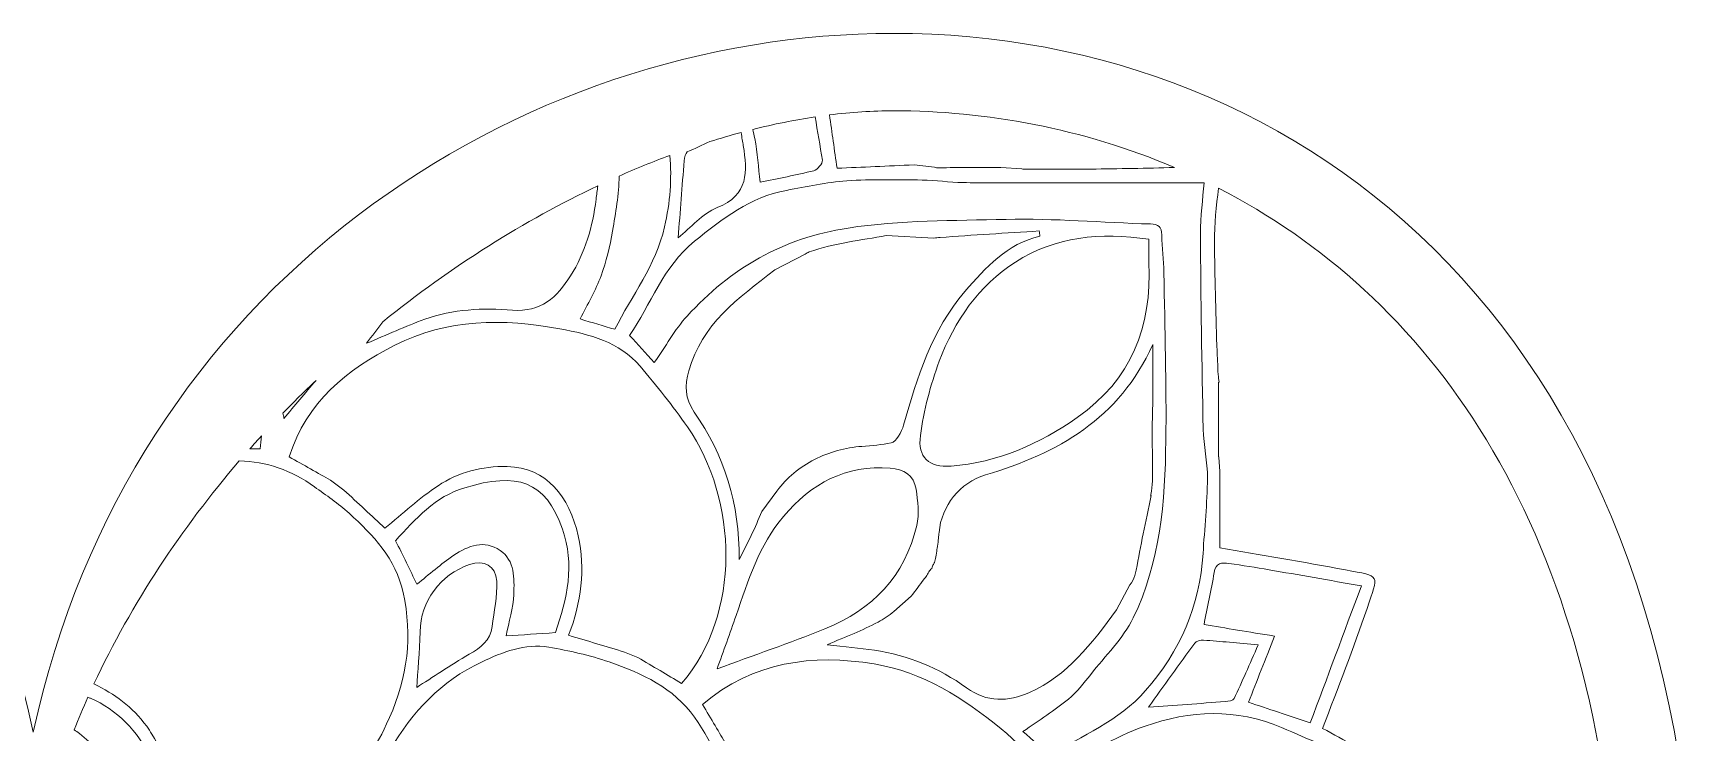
# Model space of a CAD drawing. Extents: x 12 to 8996, y -931 to -69.
# Drawn here: x 2788 to 3274.1, y -275.4 to -71 of the extents above; entities that cross this region are included whole.
import ezdxf

# ---------------------------------------------------------------- set-up
doc = ezdxf.new("R2010")
doc.units = 0
doc.header["$MEASUREMENT"] = 0
doc.layers.add('Layer 1', color=7, linetype='Continuous')

msp = doc.modelspace()

# ---------------------------------------------------------------- linework, layer by layer
at = {"layer": 'Layer 1', "lineweight": 0}
for points, knots in [([(3039.41, -71.03), (2929.37, -71.03), (2816.23, -144.48), (2788, -275.17), (2759.78, -144.5), (2646.61, -71.05), (2536.59, -71.03), (2417.39, -71.01), (2301.87, -157.19), (2301.87, -350.19), (2301.87, -666.4), (2788, -928.97), (2788, -928.97), (2788, -928.97), (3274.13, -666.4), (3274.13, -350.19), (3274.13, -157.21), (3158.6, -71.03), (3039.41, -71.03)], [0, 0, 0, 0, 1, 1, 1, 2, 2, 2, 3, 3, 3, 4, 4, 4, 5, 5, 5, 6, 6, 6, 6]), ([(3018.6, -108.11), (3018.74, -109.01), (3017.18, -110.89), (3016.12, -111.16), (3010.98, -112.47), (3005.74, -113.39), (3000.41, -114.47), (2999.9, -110.17), (2999.67, -105.91), (2998.83, -101.78), (2998.63, -100.77), (2998.43, -99.89), (2998.24, -99.11), (3004.41, -97.57), (3010.5, -96.34), (3016.48, -95.44), (3017.21, -99.66), (3017.92, -103.88), (3018.6, -108.11)], [0, 0, 0, 0, 1, 1, 1, 2, 2, 2, 3, 3, 3, 4, 4, 4, 5, 5, 5, 6, 6, 6, 6]), ([(3121.49, -110.2), (3113.35, -110.47), (3105.2, -110.56), (3097.06, -110.7), (3090.78, -110.8), (3084.49, -110.63), (3078.21, -110.73), (3077.72, -110.73), (3077.29, -110.7), (3076.89, -110.63), (3076.89, -110.63), (3070.77, -110.27), (3070.77, -110.27), (3064.09, -110.27), (3058.43, -110.19), (3052.77, -110.31), (3052.2, -110.33), (3051.74, -110.26), (3051.34, -110.15), (3051.34, -110.15), (3045.39, -109.44), (3045.39, -109.44), (3037.67, -109.79), (3030.34, -110.12), (3022.9, -110.45), (3022.14, -105.12), (3021.44, -99.97), (3020.68, -94.87), (3027.08, -94.07), (3033.34, -93.65), (3039.41, -93.65), (3066.44, -93.65), (3094.71, -98.79), (3121.49, -110.2)], [0, 0, 0, 0, 1, 1, 1, 2, 2, 2, 3, 3, 3, 4, 4, 4, 5, 5, 5, 6, 6, 6, 7, 7, 7, 8, 8, 8, 9, 9, 9, 10, 10, 10, 11, 11, 11, 11]), ([(2994.83, -100), (2995.11, -101.58), (2995.32, -102.71), (2995.49, -103.82), (2996.7, -111.4), (2997.15, -118.24), (2987.89, -121.94), (2983.54, -123.68), (2980.14, -127.81), (2976.47, -130.73), (2977.06, -123.13), (2977.6, -115.7), (2978.22, -108.28), (2978.3, -107.37), (2978.55, -105.97), (2979.14, -105.69), (2981.3, -104.65), (2983.49, -103.66), (2985.7, -102.67), (2988.76, -101.7), (2991.8, -100.81), (2994.83, -100)], [0, 0, 0, 0, 1, 1, 1, 2, 2, 2, 3, 3, 3, 4, 4, 4, 5, 5, 5, 6, 6, 6, 7, 7, 7, 7]), ([(2972.49, -127.56), (2969.91, -138.89), (2962.93, -147.63), (2957.93, -157.5), (2954.59, -156.5), (2951.48, -155.57), (2947.84, -154.48), (2950.05, -149.99), (2952.38, -146.09), (2953.92, -141.9), (2955.47, -137.68), (2956.51, -133.23), (2957.27, -128.79), (2958.19, -123.48), (2959.2, -118.08), (2959.19, -112.73), (2964.16, -110.53), (2969.11, -108.5), (2974.05, -106.67), (2974.63, -113.46), (2974.12, -120.41), (2972.49, -127.56)], [0, 0, 0, 0, 1, 1, 1, 2, 2, 2, 3, 3, 3, 4, 4, 4, 5, 5, 5, 6, 6, 6, 7, 7, 7, 7]), ([(2952.98, -115.57), (2952.81, -116.88), (2952.64, -118.19), (2952.48, -119.5), (2951.5, -127.47), (2949.31, -135.04), (2945, -141.91), (2941.07, -148.15), (2936.33, -152.54), (2928.08, -151.9), (2919.43, -151.23), (2910.7, -151.57), (2902.4, -154.57), (2896.77, -156.61), (2891.31, -159.12), (2885.41, -161.57), (2886.99, -159.39), (2888.61, -157.35), (2890.15, -155.3), (2910.16, -139.11), (2931.55, -125.71), (2952.98, -115.57)], [0, 0, 0, 0, 1, 1, 1, 2, 2, 2, 3, 3, 3, 4, 4, 4, 5, 5, 5, 6, 6, 6, 7, 7, 7, 7]), ([(3129.91, -186.67), (3130.01, -191.46), (3131.22, -196.24), (3131.16, -201.01), (3131.07, -208.35), (3130.3, -215.68), (3129.86, -223.01), (3128.94, -238.32), (3123.2, -251.45), (3113.07, -263.05), (3105.2, -272.07), (3094.27, -276.11), (3085.36, -282.09), (3082.61, -279.69), (3080.04, -277.45), (3077.24, -275.01), (3082.06, -271.62), (3086.5, -268.82), (3090.55, -265.53), (3093.03, -263.52), (3095.02, -260.86), (3097.02, -258.33), (3101.3, -252.92), (3106.46, -247.9), (3109.43, -241.82), (3117.4, -225.57), (3118.75, -207.77), (3118.99, -190.01), (3119.2, -173.66), (3118.69, -157.31), (3118.42, -140.96), (3118.36, -137.28), (3117.8, -133.61), (3117.77, -129.94), (3117.75, -127.5), (3116.82, -126.8), (3114.47, -126.73), (3100.42, -126.3), (3086.35, -125.06), (3072.33, -125.39), (3056.93, -125.76), (3041.54, -125.58), (3026.13, -127.91), (3006.98, -130.8), (2991.78, -139.72), (2979.1, -153.63), (2975.46, -157.62), (2972.79, -162.49), (2969.48, -167.23), (2966.98, -164.46), (2964.69, -161.94), (2962.27, -159.27), (2968.42, -150.37), (2972.02, -139.23), (2981.25, -131.78), (2989.38, -125.21), (2997.53, -118.86), (3008.13, -116.9), (3013.97, -115.82), (3019.82, -114.54), (3025.71, -114.12), (3033.04, -113.61), (3040.43, -113.81), (3047.79, -113.89), (3051.75, -113.94), (3055.7, -114.54), (3059.66, -114.63), (3065.36, -114.76), (3071.07, -114.66), (3076.78, -114.66), (3094.59, -114.66), (3112.39, -114.66), (3130.17, -114.66), (3129.8, -119.45), (3129.06, -124.5), (3129.09, -129.56), (3129.21, -148.59), (3129.5, -167.63), (3129.91, -186.67)], [0, 0, 0, 0, 1, 1, 1, 2, 2, 2, 3, 3, 3, 4, 4, 4, 5, 5, 5, 6, 6, 6, 7, 7, 7, 8, 8, 8, 9, 9, 9, 10, 10, 10, 11, 11, 11, 12, 12, 12, 13, 13, 13, 14, 14, 14, 15, 15, 15, 16, 16, 16, 17, 17, 17, 18, 18, 18, 19, 19, 19, 20, 20, 20, 21, 21, 21, 22, 22, 22, 23, 23, 23, 24, 24, 24, 25, 25, 25, 26, 26, 26, 26]), ([(3250.78, -324.6), (3237.16, -318.25), (3225.18, -308.99), (3212.05, -301.78), (3211.51, -301.49), (3211.1, -301.2), (3210.8, -300.89), (3210.62, -300.71), (3210.5, -300.51), (3210.39, -300.31), (3209.17, -299.66), (3207.94, -299.04), (3206.73, -298.38), (3206.73, -298.39), (3206.73, -298.4), (3206.72, -298.41), (3201.53, -295.55), (3197.55, -293.36), (3193.68, -291.22), (3193.31, -291.01), (3192.94, -290.81), (3192.58, -290.61), (3191.37, -289.94), (3190.36, -289.22), (3189.65, -288.38), (3189.65, -288.38), (3184.44, -284.7), (3184.44, -284.7), (3177.54, -280.99), (3171.09, -277.51), (3164.81, -274.12), (3169.27, -262.16), (3173.89, -250.71), (3177.78, -239.02), (3181.13, -228.91), (3182.07, -229.78), (3171.48, -227.78), (3159.04, -225.42), (3146.53, -223.41), (3134.8, -221.38), (3134.8, -221.38), (3134.8, -199.03), (3134.8, -199.03), (3134.8, -199.03), (3134.48, -194.81), (3134.48, -194.81), (3134.45, -194.8), (3134.42, -194.79), (3134.39, -194.79), (3134.39, -194.79), (3134.39, -172.94), (3134.39, -172.94), (3134.44, -172.95), (3134.48, -172.96), (3134.53, -172.97), (3134.43, -172.21), (3134.33, -171.46), (3134.28, -170.69), (3134.19, -169.38), (3134.19, -168.07), (3134.1, -166.77), (3134.02, -165.69), (3133.95, -164.6), (3133.99, -163.52), (3133.91, -163.08), (3133.86, -162.63), (3133.85, -162.17), (3133.69, -152.12), (3133.21, -142.08), (3133.22, -132.04), (3133.22, -126.75), (3133.69, -121.49), (3134.38, -116.25), (3194.42, -147.12), (3244.25, -211.92), (3250.78, -324.6)], [0, 0, 0, 0, 1, 1, 1, 2, 2, 2, 3, 3, 3, 4, 4, 4, 5, 5, 5, 6, 6, 6, 7, 7, 7, 8, 8, 8, 9, 9, 9, 10, 10, 10, 11, 11, 11, 12, 12, 12, 13, 13, 13, 14, 14, 14, 15, 15, 15, 16, 16, 16, 17, 17, 17, 18, 18, 18, 19, 19, 19, 20, 20, 20, 21, 21, 21, 22, 22, 22, 23, 23, 23, 24, 24, 24, 25, 25, 25, 25]), ([(3060.28, -146.43), (3050.59, -157.74), (3046.27, -171.52), (3042.35, -185.52), (3041.8, -187.49), (3040.24, -190.33), (3038.7, -190.66), (3035.95, -191.25), (3033.14, -191.51), (3030.14, -191.71), (3025.32, -192.04), (3020.62, -193.38), (3016.3, -195.53), (3016.3, -195.53), (3016.3, -195.53), (3016.3, -195.53), (3011.97, -197.7), (3008.21, -200.85), (3005.32, -204.74), (3005.32, -204.74), (3000.88, -210.73), (3000.88, -210.73), (2999.03, -215.4), (2996.74, -220.02), (2994.29, -224.76), (2994.5, -208.47), (2989.94, -194.34), (2981.15, -181.66), (2978.41, -177.71), (2978.39, -173.91), (2979.58, -169.63), (2983.34, -156.05), (2993.94, -148.38), (3004.73, -140.13), (3004.73, -140.13), (3013.62, -135.5), (3013.62, -135.5), (3014, -135.25), (3014.38, -135.05), (3014.77, -134.91), (3022.09, -132.25), (3030.1, -131.5), (3037.23, -130.11), (3037.23, -130.11), (3051.19, -130.87), (3051.19, -130.87), (3051.77, -130.77), (3052.37, -130.7), (3052.99, -130.66), (3062.64, -129.95), (3072.31, -129.39), (3081.97, -128.77), (3082.05, -129.26), (3082.13, -129.75), (3082.2, -130.25), (3072.57, -132.57), (3066.31, -139.39), (3060.28, -146.43)], [0, 0, 0, 0, 1, 1, 1, 2, 2, 2, 3, 3, 3, 4, 4, 4, 5, 5, 5, 6, 6, 6, 7, 7, 7, 8, 8, 8, 9, 9, 9, 10, 10, 10, 11, 11, 11, 12, 12, 12, 13, 13, 13, 14, 14, 14, 15, 15, 15, 16, 16, 16, 17, 17, 17, 18, 18, 18, 19, 19, 19, 19]), ([(3114.02, -138.02), (3114.95, -156.76), (3108.9, -172.22), (3093.1, -183.26), (3081.96, -191.05), (3069.85, -196.41), (3056.21, -197.45), (3049.73, -197.94), (3046.4, -194.87), (3047.26, -188.54), (3048.26, -181.18), (3050.17, -173.81), (3052.76, -166.84), (3057.15, -155.01), (3064.41, -144.71), (3075.01, -137.87), (3086.6, -130.39), (3099.9, -129.08), (3114.01, -131.2), (3114.01, -133.51), (3113.91, -135.77), (3114.02, -138.02)], [0, 0, 0, 0, 1, 1, 1, 2, 2, 2, 3, 3, 3, 4, 4, 4, 5, 5, 5, 6, 6, 6, 7, 7, 7, 7]), ([(2893.68, -162.15), (2909.03, -154.34), (2925.38, -154.31), (2941.93, -157.36), (2950.67, -158.98), (2959.27, -161.11), (2965.32, -168.29), (2970.16, -174.01), (2974.9, -179.87), (2979.17, -186.02), (2993.98, -207.34), (2994.93, -240.68), (2977.48, -260.95), (2973.29, -258.47), (2969.07, -255.97), (2964.72, -253.38), (2964.72, -253.38), (2960.83, -251.81), (2960.83, -251.81), (2955.29, -250.14), (2950.17, -248.6), (2944.46, -246.88), (2948.18, -237.26), (2949.42, -227.59), (2947.24, -217.84), (2944.7, -206.41), (2938.02, -197.88), (2926.49, -197.59), (2919.12, -197.4), (2912.29, -199.29), (2906.31, -203.2), (2900.8, -206.8), (2895.94, -211.41), (2890.77, -215.6), (2886.9, -212), (2882.86, -208.25), (2878.76, -204.45), (2878.76, -204.45), (2874.87, -201.59), (2874.87, -201.59), (2871.27, -199.55), (2866.98, -197.12), (2862.81, -194.76), (2867.86, -178.73), (2879.69, -169.26), (2893.68, -162.15)], [0, 0, 0, 0, 1, 1, 1, 2, 2, 2, 3, 3, 3, 4, 4, 4, 5, 5, 5, 6, 6, 6, 7, 7, 7, 8, 8, 8, 9, 9, 9, 10, 10, 10, 11, 11, 11, 12, 12, 12, 13, 13, 13, 14, 14, 14, 15, 15, 15, 15]), ([(3115.06, -192.85), (3115.13, -194.5), (3115.11, -196.15), (3115.08, -197.81), (3115.02, -200.43), (3115.23, -203.19), (3114.61, -205.77), (3114.6, -205.9), (3114.56, -206.03), (3114.54, -206.16), (3114.59, -206.14), (3114.63, -206.12), (3114.68, -206.1), (3113.12, -213.79), (3111.54, -220.8), (3110.34, -227.87), (3110.24, -228.45), (3110.07, -228.94), (3109.9, -229.45), (3109.56, -230.5), (3109.1, -231.43), (3108.46, -232.17), (3108.46, -232.17), (3104.58, -239.47), (3104.58, -239.47), (3097.24, -249.44), (3090.21, -258.67), (3079.15, -263.57), (3072.9, -266.34), (3066.79, -266.61), (3060.72, -262.22), (3052.7, -256.42), (3043.64, -252.73), (3033.8, -251.25), (3029.51, -250.61), (3025.18, -250.26), (3020.02, -249.68), (3025.59, -247.23), (3030.4, -245.45), (3034.88, -243.05), (3034.89, -243.05), (3034.9, -243.04), (3034.9, -243.04), (3036.55, -242.16), (3038.11, -241.14), (3039.51, -239.91), (3039.51, -239.91), (3044.54, -235.5), (3044.54, -235.5), (3045.97, -233.72), (3047.11, -232.1), (3048.2, -230.65), (3048.44, -230.34), (3048.68, -230.06), (3048.92, -229.76), (3049.15, -229.27), (3049.44, -228.8), (3049.74, -228.37), (3049.99, -228.01), (3050.27, -227.68), (3050.55, -227.34), (3050.64, -227.11), (3050.72, -226.88), (3050.82, -226.67), (3050.96, -226.34), (3051.15, -226.02), (3051.32, -225.7), (3051.32, -225.69), (3051.33, -225.67), (3051.33, -225.65), (3051.46, -225.1), (3051.63, -224.57), (3051.78, -224.02), (3051.98, -223.29), (3051.98, -222.52), (3052.1, -221.77), (3052.14, -221.47), (3052.2, -221.17), (3052.28, -220.86), (3052.47, -219.09), (3052.6, -217.95), (3052.7, -216.83), (3053.41, -208.97), (3058.76, -202.3), (3066.32, -200.03), (3087.34, -193.72), (3105.43, -183.72), (3115.14, -161.95), (3115.14, -168.99), (3115.18, -175.52), (3115.12, -182.05), (3115.11, -183.19), (3115.05, -184.34), (3114.97, -185.48), (3115.02, -186.38), (3115, -187.84), (3114.94, -188.74), (3115, -190.11), (3115, -191.49), (3115.06, -192.85)], [0, 0, 0, 0, 1, 1, 1, 2, 2, 2, 3, 3, 3, 4, 4, 4, 5, 5, 5, 6, 6, 6, 7, 7, 7, 8, 8, 8, 9, 9, 9, 10, 10, 10, 11, 11, 11, 12, 12, 12, 13, 13, 13, 14, 14, 14, 15, 15, 15, 16, 16, 16, 17, 17, 17, 18, 18, 18, 19, 19, 19, 20, 20, 20, 21, 21, 21, 22, 22, 22, 23, 23, 23, 24, 24, 24, 25, 25, 25, 26, 26, 26, 27, 27, 27, 28, 28, 28, 29, 29, 29, 30, 30, 30, 31, 31, 31, 32, 32, 32, 33, 33, 33, 33]), ([(2870.63, -172.43), (2867.47, -176.16), (2864.31, -179.86), (2861.26, -183.53), (2861.16, -183.02), (2861.06, -182.5), (2860.96, -181.99), (2864.13, -178.73), (2867.35, -175.54), (2870.63, -172.43)], [0, 0, 0, 0, 1, 1, 1, 2, 2, 2, 3, 3, 3, 3]), ([(2851.33, -192.39), (2852.45, -191.11), (2853.6, -189.85), (2854.74, -188.6), (2854.63, -189.86), (2854.47, -191.13), (2854.28, -192.42), (2853.3, -192.42), (2852.32, -192.4), (2851.33, -192.39)], [0, 0, 0, 0, 1, 1, 1, 2, 2, 2, 3, 3, 3, 3]), ([(2848.22, -195.95), (2856.05, -196.14), (2863.47, -198.6), (2870.15, -203.49), (2873.58, -206), (2877.15, -208.38), (2880.28, -211.23), (2887.37, -217.66), (2893.87, -224.42), (2896.08, -234.38), (2898.91, -247.11), (2897.39, -259.18), (2892.09, -270.93), (2887.39, -281.35), (2887.4, -281.35), (2876.36, -279.06), (2876.08, -279), (2875.82, -278.85), (2875.55, -278.82), (2867.15, -278), (2858.73, -277.49), (2850.92, -281.44), (2847.78, -283.04), (2844.75, -284.87), (2841.55, -286.83), (2838.13, -288.93), (2835.22, -291.78), (2833.07, -295.17), (2833.07, -295.17), (2829.55, -300.73), (2829.55, -300.73), (2829.55, -300.73), (2829.52, -299.31), (2829.52, -299.31), (2829.35, -290.99), (2827.08, -282.8), (2822.66, -275.74), (2822.18, -274.97), (2821.67, -274.21), (2821.14, -273.48), (2817.04, -267.77), (2811.66, -264.01), (2805.73, -261.12), (2816.82, -237.41), (2831.39, -215.54), (2848.22, -195.95)], [0, 0, 0, 0, 1, 1, 1, 2, 2, 2, 3, 3, 3, 4, 4, 4, 5, 5, 5, 6, 6, 6, 7, 7, 7, 8, 8, 8, 9, 9, 9, 10, 10, 10, 11, 11, 11, 12, 12, 12, 13, 13, 13, 14, 14, 14, 15, 15, 15, 15]), ([(2924.43, -222.09), (2919.86, -218.94), (2915.05, -220.69), (2910.89, -223.53), (2907.13, -226.1), (2903.68, -229.14), (2900.11, -231.96), (2898.09, -227.83), (2896.01, -223.57), (2893.89, -219.25), (2899.67, -212.9), (2905.48, -206.37), (2914.12, -203.77), (2929.38, -199.18), (2937.71, -201.68), (2942.66, -215.91), (2946.22, -226.13), (2944.13, -236.3), (2940.57, -246.12), (2935.67, -246.45), (2930.92, -246.77), (2926.16, -247.09), (2926.98, -242.93), (2928.24, -238.96), (2928.41, -234.93), (2928.61, -230.33), (2928.79, -225.1), (2924.43, -222.09)], [0, 0, 0, 0, 1, 1, 1, 2, 2, 2, 3, 3, 3, 4, 4, 4, 5, 5, 5, 6, 6, 6, 7, 7, 7, 8, 8, 8, 9, 9, 9, 9]), ([(3007.23, -212.15), (3015.37, -202.52), (3025.48, -197.09), (3038.43, -198.07), (3042.34, -198.36), (3045.42, -200.12), (3046, -204.22), (3046.5, -207.7), (3046.98, -211.46), (3046.2, -214.8), (3042.75, -229.62), (3033.22, -239.43), (3019.36, -245.01), (3009, -249.17), (2998.43, -252.8), (2987.84, -256.71), (2989.72, -251.45), (2991.62, -246.31), (2993.4, -241.12), (2996.91, -230.94), (3000.09, -220.58), (3007.23, -212.15)], [0, 0, 0, 0, 1, 1, 1, 2, 2, 2, 3, 3, 3, 4, 4, 4, 5, 5, 5, 6, 6, 6, 7, 7, 7, 7]), ([(2901.02, -245.88), (2901.2, -237.05), (2906.96, -229.03), (2915.51, -226.25), (2919.81, -224.85), (2923.15, -226.46), (2923.43, -231.06), (2923.69, -235.44), (2922.61, -239.9), (2922.11, -244.32), (2921.64, -248.48), (2918.7, -250.48), (2915.4, -252.42), (2909.87, -255.69), (2904.52, -259.28), (2900.06, -262.12), (2900.34, -257.64), (2900.9, -251.76), (2901.02, -245.88)], [0, 0, 0, 0, 1, 1, 1, 2, 2, 2, 3, 3, 3, 4, 4, 4, 5, 5, 5, 6, 6, 6, 6]), ([(3143.15, -266.45), (3145.67, -260.06), (3148.01, -254.11), (3150.75, -247.14), (3143.06, -245.88), (3136.57, -244.82), (3130.14, -243.77), (3131.13, -238.77), (3132.27, -233.69), (3133.1, -228.56), (3133.57, -225.71), (3135.35, -225.6), (3137.44, -225.9), (3141.36, -226.46), (3145.26, -227.08), (3149.15, -227.75), (3157.86, -229.25), (3166.56, -230.79), (3176.14, -232.46), (3170.97, -246.28), (3166.1, -259.33), (3161.19, -272.47), (3154.71, -270.31), (3148.89, -268.37), (3143.15, -266.45)], [0, 0, 0, 0, 1, 1, 1, 2, 2, 2, 3, 3, 3, 4, 4, 4, 5, 5, 5, 6, 6, 6, 7, 7, 7, 8, 8, 8, 8]), ([(2918.98, -254.71), (2925.24, -251.79), (2931.62, -249.19), (2938.63, -250.39), (2944.6, -251.41), (2950.61, -252.71), (2956.32, -254.69), (2965.87, -258.01), (2975.12, -262.21), (2981.23, -270.82), (2986.97, -278.91), (2990.39, -288.15), (2992.82, -297.66), (2993.96, -302.13), (2994.78, -307.08), (2994.09, -311.56), (2992.25, -323.54), (2986.64, -333.91), (2977.69, -342.12), (2973.53, -345.93), (2968.52, -348.78), (2963.99, -352.21), (2961.9, -353.79), (2960.67, -353.43), (2958.59, -351.76), (2953.08, -347.34), (2947.4, -343.01), (2941.29, -339.51), (2937.87, -337.55), (2933.5, -336.83), (2929.48, -336.43), (2926.31, -336.11), (2923.11, -336.14), (2919.75, -336.21), (2915.62, -336.3), (2911.56, -337.27), (2907.86, -339.1), (2907.86, -339.1), (2904.1, -340.95), (2904.1, -340.95), (2904.1, -340.95), (2905.39, -338.09), (2905.39, -338.09), (2907.67, -333.02), (2908.64, -327.46), (2908.25, -321.91), (2907.87, -316.65), (2907.46, -311.48), (2906.14, -306.55), (2904.01, -298.61), (2898.85, -291.85), (2892.9, -286.03), (2890.87, -284.04), (2890.9, -282.67), (2892.33, -280.26), (2898.86, -269.24), (2907.18, -260.22), (2918.98, -254.71)], [0, 0, 0, 0, 1, 1, 1, 2, 2, 2, 3, 3, 3, 4, 4, 4, 5, 5, 5, 6, 6, 6, 7, 7, 7, 8, 8, 8, 9, 9, 9, 10, 10, 10, 11, 11, 11, 12, 12, 12, 13, 13, 13, 14, 14, 14, 15, 15, 15, 16, 16, 16, 17, 17, 17, 18, 18, 18, 19, 19, 19, 19]), ([(3033.79, -255.27), (3048.11, -257.61), (3059.78, -265.25), (3070.85, -274.19), (3079.89, -281.49), (3085.86, -290.33), (3086.96, -302.07), (3087.63, -309.27), (3088.29, -316.47), (3088.69, -323.68), (3089.83, -344.35), (3073.76, -374.13), (3049.82, -381.73), (3047.42, -377.48), (3045, -373.18), (3043.22, -370.05), (3043.22, -370.05), (3040, -365.64), (3040, -365.64), (3036.15, -361.48), (3032.4, -357.44), (3028.23, -352.94), (3031.42, -349.9), (3035.04, -347.18), (3037.69, -343.73), (3040.42, -340.18), (3042.82, -336.12), (3044.29, -331.91), (3049.84, -315.94), (3046.92, -304.9), (3032.23, -298.89), (3023.43, -295.29), (3014.24, -295.41), (3005.07, -297.77), (3002.52, -298.42), (2999.99, -299.12), (2997.52, -299.78), (2995.86, -294.21), (2994.33, -289.08), (2992.51, -282.99), (2992.51, -282.99), (2990.46, -278.67), (2990.46, -278.67), (2988.6, -275.54), (2986.08, -271.3), (2983.58, -267.1), (2998.46, -254.55), (3015.58, -252.31), (3033.79, -255.27)], [0, 0, 0, 0, 1, 1, 1, 2, 2, 2, 3, 3, 3, 4, 4, 4, 5, 5, 5, 6, 6, 6, 7, 7, 7, 8, 8, 8, 9, 9, 9, 10, 10, 10, 11, 11, 11, 12, 12, 12, 13, 13, 13, 14, 14, 14, 15, 15, 15, 16, 16, 16, 16]), ([(3113.92, -267.9), (3118.4, -261.64), (3122.85, -255.36), (3127.42, -249.17), (3127.86, -248.57), (3129.13, -248.27), (3129.98, -248.33), (3135.01, -248.67), (3140.03, -249.16), (3145.98, -249.67), (3143.44, -255.41), (3141.28, -260.45), (3138.92, -265.38), (3138.64, -265.96), (3137.26, -266.17), (3136.36, -266.24), (3128.96, -266.83), (3121.56, -267.35), (3113.92, -267.9)], [0, 0, 0, 0, 1, 1, 1, 2, 2, 2, 3, 3, 3, 4, 4, 4, 5, 5, 5, 6, 6, 6, 6]), ([(2804.73, -265.3), (2819.99, -271.91), (2829.71, -290.36), (2824.64, -309.21), (2824.38, -310.18), (2823.28, -311.58), (2822.47, -311.65), (2819.27, -311.93), (2816.03, -311.76), (2813.01, -311.76), (2813.01, -307.34), (2813.02, -303.52), (2813, -299.7), (2812.95, -289.85), (2809.34, -281.57), (2801.47, -275.6), (2800.96, -275.21), (2800.44, -274.88), (2799.92, -274.53), (2801.21, -271.31), (2802.56, -268.12), (2803.98, -264.96), (2804.23, -265.07), (2804.48, -265.19), (2804.73, -265.3)], [0, 0, 0, 0, 1, 1, 1, 2, 2, 2, 3, 3, 3, 4, 4, 4, 5, 5, 5, 6, 6, 6, 7, 7, 7, 8, 8, 8, 8]), ([(3251.3, -336.93), (3247.07, -344.33), (3242.71, -351.91), (3238.45, -359.55), (3228.49, -377.41), (3218.75, -395.39), (3208.68, -413.19), (3202.78, -423.63), (3196.02, -433.65), (3186.38, -440.95), (3170.29, -453.14), (3151.79, -456.16), (3131.86, -453.31), (3131.12, -450.35), (3130.34, -447.21), (3129.39, -443.41), (3138.78, -444.15), (3146.83, -442), (3155.07, -439.59), (3164.85, -436.72), (3173.58, -432.5), (3180.92, -425.59), (3191.86, -415.29), (3200.91, -403.5), (3208.14, -390.28), (3217.59, -373), (3227.19, -355.79), (3236.83, -338.6), (3238.11, -336.31), (3237.87, -335.29), (3235.52, -333.96), (3230.13, -330.89), (3224.98, -327.4), (3219.7, -324.14), (3200.14, -312.06), (3180.62, -299.99), (3159.18, -291.25), (3141.13, -283.89), (3123.16, -283.55), (3104.94, -289.73), (3099.93, -291.44), (3095.24, -294.1), (3090.07, -296.48), (3089.05, -293.17), (3088.04, -289.85), (3086.84, -285.93), (3095.58, -281.67), (3103.92, -276.65), (3112.9, -273.45), (3126.02, -268.78), (3139.62, -268.18), (3152.8, -273.84), (3160.88, -277.3), (3169.05, -280.72), (3176.65, -285.08), (3192.16, -293.99), (3207.29, -303.58), (3222.64, -312.79), (3232.22, -318.53), (3241.86, -324.13), (3251.02, -329.51), (3251.13, -331.96), (3251.23, -334.43), (3251.3, -336.93)], [0, 0, 0, 0, 1, 1, 1, 2, 2, 2, 3, 3, 3, 4, 4, 4, 5, 5, 5, 6, 6, 6, 7, 7, 7, 8, 8, 8, 9, 9, 9, 10, 10, 10, 11, 11, 11, 12, 12, 12, 13, 13, 13, 14, 14, 14, 15, 15, 15, 16, 16, 16, 17, 17, 17, 18, 18, 18, 19, 19, 19, 20, 20, 20, 21, 21, 21, 21])]:
    msp.add_open_spline(points, degree=3, knots=knots, dxfattribs=at)

doc.saveas('drawing.dxf')
